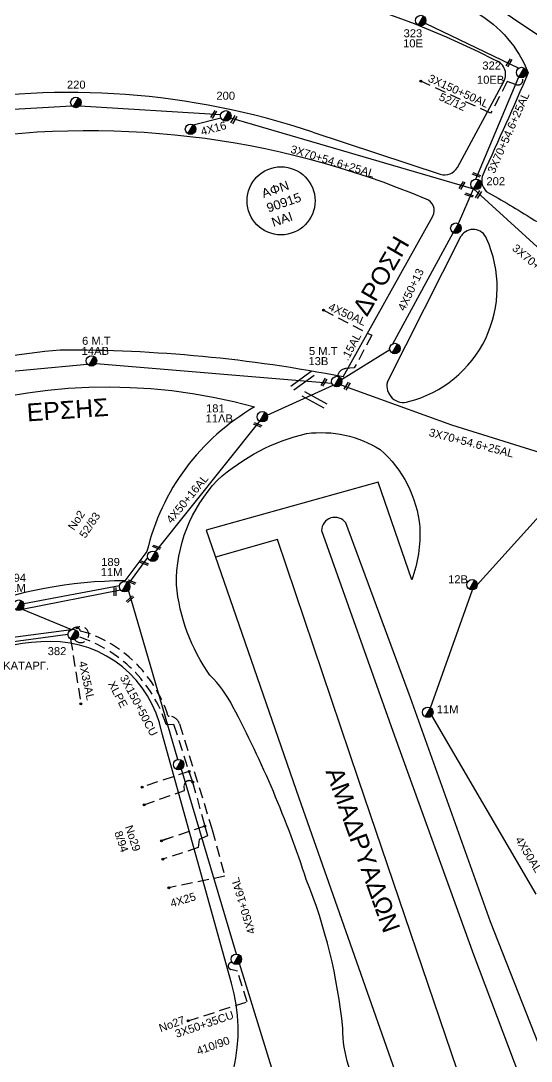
# Model space of a CAD drawing. Header units: millimetres. Extents: x 8791 to 11104, y 1833 to 2902.
# Drawn here: x 9499.1 to 9616.2, y 2414.3 to 2653.1 of the extents above; entities that cross this region are included whole.
import ezdxf
from ezdxf.enums import TextEntityAlignment as Align

# ---------------------------------------------------------------- set-up
doc = ezdxf.new("R2010")
doc.units = ezdxf.units.MM
doc.linetypes.add('DASHED', pattern=[19.05, 12.7, -6.35])
for name, color, linetype in [('Άγνωστα', 7, 'Continuous'), ('Γέφυρες Εναερίου Δικτύου', 7, 'Continuous'), ('Γυμνά εναέρια ΧΤ (3Φ)   3x50+35CU', 7, 'Continuous'), ('Γυμνά εναέρια ΧΤ (3Φ)   4x16AL', 7, 'Continuous'), ('Γυμνά εναέρια ΧΤ (3Φ)   4x35AL', 7, 'Continuous'), ('Γυμνά εναέρια ΧΤ (3Φ)   4x50AL', 7, 'Continuous'), ('Γυμνά εναέρια ΧΤ και ΦΟΠ (3Φ)   4x50+16AL', 7, 'Continuous'), ('Εναέρια παροχή ΧΤ 4x25', 7, 'SYN_LINE'), ('Επιγραφές - Σχήματα', 7, 'Continuous'), ('Καλώδια ΧΤ   3x150+50AL', 7, 'DASHED'), ('Καλώδια ΧΤ   3x150+50CU', 7, 'DASHED'), ('Καλώδια ΧΤ   3x150AL+50XLPE', 7, 'DASHED'), ('Καλώδια ΧΤ   4x50+13', 7, 'Continuous'), ('Μηχανική τομή', 7, 'Continuous'), ('Στύλος ΦΜ', 7, 'Continuous'), ('Στύλος ΦΜ @ 1', 7, 'Continuous'), ('Συνδέσεις', 7, 'Continuous'), ('Συνεστραμμένα ΧΤ   3x70+54.6+25AL', 7, 'SYN_LINE'), ('Τομή', 7, 'Continuous'), ('Υπόβαθρο ΔΕΗ', 7, 'Continuous'), ('Υπόγεια Καλώδια Δικτύου ΧΤ   .15', 7, 'DASHED')]:
    doc.layers.add(name, color=color, linetype=linetype)
doc.styles.add('ar', font='ARIAL.TTF')
doc.styles.get("Standard").update_dxf_attribs({"font": 'ARIAL.TTF'})
doc.linetypes.add('SYN_LINE', pattern='A,0.5,-0.0001,["/\\/\\/\\/",Standard,S=0.1,R=0,X=0,Y=-0.05],-0.25', length=0.7501)

# ---------------------------------------------------------------- blocks, each defined once
blk = doc.blocks.new('ΥΠΑΡΧΩΝ ΤΣΙΜΕΝΤΕΝΙΟΣ ΣΤΥΛΟΣ')
at = {"layer": 'Στύλος ΦΜ'}
blk.add_hatch(color=256, dxfattribs=at).paths.add_polyline_path([(-1.29, -2.28, 0.574793), (2.62, 0, 0.268822), (1.3, 2.27)])
blk.add_line((-1.29, -2.28), (1.3, 2.27), dxfattribs=at)
blk.add_circle((0, 0), 2.62, dxfattribs=at)
at = {"layer": 'Στύλος ΦΜ', "flags": 4}
for tag, p in [('ΑΡΙΘΜΟΣ', (-4.68, 8.05)), ('ΤΥΠΟΣ', (-4.91, 3.03))]:
    blk.add_attdef(tag, p, '', height=4, dxfattribs=at)
blk = doc.blocks.new('ΤΟΜΗ')
at = {"layer": 'Τομή', "ltscale": 40}
for p, q in [((-5.68, 0), (5.68, 0)), ((5.68, -2.33), (-5.68, -2.33))]:
    blk.add_line(p, q, dxfattribs=at)
blk = doc.blocks.new('ΜΗΧΑΝΙΚΗ ΤΟΜΗ')
at = {"layer": 'Μηχανική τομή', "ltscale": 40}
for p, q in [((-1.89, 0.78), (1.89, 0.78)), ((1.89, 0), (-1.89, 0))]:
    blk.add_line(p, q, dxfattribs=at)
blk = doc.blocks.new('_ΣΥΝΔΕΣΗ')
at = {"layer": 'Συνδέσεις', "linetype": 'SYN_LINE', "ltscale": 40}
blk.add_hatch(color=256, dxfattribs=at).paths.add_polyline_path([(0.5, -0.01, 1), (-0.5, -0.01, 1)])
at = {"layer": 'Συνδέσεις'}
blk.add_circle((0, -0.01), 0.5, dxfattribs=at)

msp = doc.modelspace()

# ---------------------------------------------------------------- linework, layer by layer
at = {"layer": 'Άγνωστα'}
msp.add_circle((9558.81, 2611.76), 7.81, dxfattribs=at)
at = {"layer": 'Γέφυρες Εναερίου Δικτύου', "color": 2, "linetype": 'DASHED', "ltscale": 0.2}
for points in [[(9537.67, 2480.77), (9526.87, 2477.16)], [(9541.3, 2468.19), (9531.25, 2464.83)], [(9541.3, 2468.19), (9531.32, 2464.84)]]:
    msp.add_lwpolyline(points, dxfattribs=at)
msp.add_lwpolyline([(9527.34, 2473.1), (9536.65, 2476.43), (9536.58, 2477.46, -0.691077), (9538.51, 2478.33, -0.873845)], format="xyb", dxfattribs=at)
at = {"layer": 'Γυμνά εναέρια ΧΤ (3Φ)   3x50+35CU', "color": 151, "linetype": 'DASHED', "ltscale": 0.2}
msp.add_lwpolyline([(9537.46, 2423.54), (9551.03, 2427.88), (9548.81, 2434.9), (9547.31, 2435.3, -0.900258), (9547.57, 2436.96, 0.024403)], format="xyb", dxfattribs=at)
at = {"layer": 'Γυμνά εναέρια ΧΤ (3Φ)   4x16AL', "color": 1, "ltscale": 20}
msp.add_lwpolyline([(9538.63, 2629.24), (9545, 2630.83)], dxfattribs=at)
at = {"layer": 'Γυμνά εναέρια ΧΤ (3Φ)   4x35AL', "color": 30, "linetype": 'DASHED', "ltscale": 0.2}
msp.add_lwpolyline([(9510.5, 2511.15), (9512.85, 2496.28)], dxfattribs=at)
at = {"layer": 'Γυμνά εναέρια ΧΤ (3Φ)   4x50AL', "color": 27, "linetype": 'DASHED', "ltscale": 0.2}
msp.add_lwpolyline([(9568.54, 2586.68), (9579.64, 2580.89)], dxfattribs=at)
at = {"layer": 'Γυμνά εναέρια ΧΤ (3Φ)   4x50AL', "color": 1}
for points in [[(9603.86, 2523.6), (9620.19, 2541.76)], [(9593.1, 2495.39), (9602.76, 2522.44)], [(9617.37, 2452.58), (9593.44, 2493.6)]]:
    msp.add_lwpolyline(points, dxfattribs=at)
at = {"layer": 'Γυμνά εναέρια ΧΤ και ΦΟΠ (3Φ)   4x50+16AL', "color": 30}
for points in [[(9555.66, 2562.58), (9570.77, 2569.41)], [(9529.97, 2531.21), (9553.92, 2561.15)], [(9523.89, 2523.89), (9528.22, 2529.85)]]:
    msp.add_lwpolyline(points, dxfattribs=at)
at = {"layer": 'Γυμνά εναέρια ΧΤ και ΦΟΠ (3Φ)   4x50+16AL', "color": 151}
for points in [[(9535.1, 2483.52), (9523.8, 2522.39)], [(9548.62, 2438.86), (9535.93, 2481.31)], [(9560.25, 2401.27), (9549.29, 2436.72)]]:
    msp.add_lwpolyline(points, dxfattribs=at)
at = {"layer": 'Εναέρια παροχή ΧΤ 4x25', "color": 2, "linetype": 'DASHED', "ltscale": 0.2}
msp.add_lwpolyline([(9545.93, 2456.72), (9533.02, 2454.07)], dxfattribs=at)
at = {"layer": 'Καλώδια ΧΤ   3x150+50AL', "color": 27, "ltscale": 0.2}
msp.add_lwpolyline([(9612.66, 2638.47), (9610.73, 2639.12), (9606.92, 2631.86), (9590.92, 2639.24)], dxfattribs=at)
msp.add_arc((9613.18, 2639.51), 1.15, 243.4825, 26.5798, dxfattribs=at)
at = {"layer": 'Καλώδια ΧΤ   3x150AL+50XLPE', "color": 2, "linetype": 'DASHED', "ltscale": 0.2}
for points in [[(9510.72, 2513.34), (9511.15, 2513.63, -0.493495), (9512.73, 2513.08), (9514.43, 2512.56, -0.231149), (9532.84, 2493.65, 0.447006), (9533.16, 2493.51, -0.297949), (9535.5, 2491.68), (9543.02, 2467.4), (9545.93, 2456.72)], [(9512.2, 2511.72, -0.243212), (9532.41, 2491.58), (9534.15, 2491.6), (9537.67, 2480.77), (9538.51, 2478.33), (9541.3, 2468.19), (9541.91, 2465.99), (9540.05, 2465.13), (9539.82, 2463.29), (9531.62, 2460.61)]]:
    msp.add_lwpolyline(points, format="xyb", dxfattribs=at)
at = {"layer": 'Καλώδια ΧΤ   3x150AL+50XLPE', "color": 7, "linetype": 'DASHED', "ltscale": 0.2}
msp.add_arc((9512.85, 2512.18), 1.82, 218.486, 118.5871, dxfattribs=at)
at = {"layer": 'Καλώδια ΧΤ   4x50+13', "color": 1}
for points in [[(9482.53, 2631.95), (9510.79, 2633.58)], [(9512.61, 2633.55), (9544.95, 2631.55)], [(9599.55, 2606.53), (9602.99, 2614.49)], [(9584.49, 2578.96), (9598.36, 2604.44)], [(9572.71, 2570.72), (9583.77, 2577.65)]]:
    msp.add_lwpolyline(points, dxfattribs=at)
at = {"layer": 'Καλώδια ΧΤ   4x50+13', "color": 27}
for points in [[(9488.08, 2571.81), (9514.33, 2574.28)], [(9516.35, 2574.45), (9570.45, 2569.93)]]:
    msp.add_lwpolyline(points, dxfattribs=at)
at = {"layer": 'Συνεστραμμένα ΧΤ   3x70+54.6+25AL', "color": 27, "ltscale": 20}
for points in [[(9591.91, 2652.53), (9613.42, 2642.25)], [(9603.56, 2616.74), (9613.38, 2640.2)], [(9602.99, 2614.49), (9641.62, 2579.33)]]:
    msp.add_lwpolyline(points, dxfattribs=at)
at = {"layer": 'Συνεστραμμένα ΧΤ   3x70+54.6+25AL', "color": 1, "ltscale": 20}
for points in [[(9547.22, 2630.78), (9602.99, 2614.49)], [(9572.52, 2569.52), (9597.97, 2560.37), (9631.56, 2549.88)]]:
    msp.add_lwpolyline(points, dxfattribs=at)
at = {"layer": 'Συνεστραμμένα ΧΤ   3x70+54.6+25AL', "color": 151, "ltscale": 20}
msp.add_lwpolyline([(9499.36, 2518.03), (9521.97, 2522.44)], dxfattribs=at)
at = {"layer": 'Συνεστραμμένα ΧΤ   3x70+54.6+25AL', "color": 30, "ltscale": 20}
msp.add_lwpolyline([(9499.73, 2519.3), (9521.74, 2523.46)], dxfattribs=at)
at = {"layer": 'Συνεστραμμένα ΧΤ   3x70+54.6+25AL', "color": 30, "ltscale": 15}
msp.add_lwpolyline([(9499.36, 2518.03), (9510.72, 2513.34)], dxfattribs=at)
at = {"layer": 'Συνεστραμμένα ΧΤ   3x70+54.6+25AL', "color": 2, "ltscale": 20}
msp.add_lwpolyline([(9483.74, 2509.83), (9510.72, 2513.34)], dxfattribs=at)
at = {"layer": 'Συνεστραμμένα ΧΤ   3x70+54.6+25AL', "color": 5, "ltscale": 15}
msp.add_lwpolyline([(9484.34, 2508.82), (9509.89, 2512.26)], dxfattribs=at)
at = {"layer": 'Υπόβαθρο ΔΕΗ'}
for p, q in [((9599.3, 2619.45), (9609.96, 2639.16)), ((9583.22, 2570.18), (9600.19, 2603.71))]:
    msp.add_line(p, q, dxfattribs=at)
for points in [[(9536.84, 2751), (9516.4, 2722.79, 0.501543), (9522.94, 2709.62, -0.06937), (9577.09, 2687.17, -0.028444), (9656.17, 2637.51, 0.240705), (9661.1, 2640.02, 0.238321), (9660.3, 2671.94, 0.052081), (9652.77, 2684.3, 0.059819), (9619.26, 2714.34, 0.055527), (9559.08, 2747.86, 0.016929), (9540.76, 2752.72, 0.23279), (9536.84, 2751, 2.638432)], [(9624.79, 2569.28), (9652.94, 2622.22, 0.240284), (9652.36, 2626.69), (9636.87, 2637.01), (9599.44, 2662.08, 0.026052), (9552.13, 2687.58, 0.030155), (9490.93, 2710.47, 0.003325), (9419.31, 2676.2, -0.001705), (9346.88, 2610.68, 1), (9351.32, 2606, 0.008744), (9387.96, 2636.88, -0.044165), (9457.16, 2666.42, -0.068774), (9499.1, 2673.95, -0.080219), (9556.18, 2670.57, -0.053266), (9603.68, 2654.97, -0.169949), (9615.54, 2641.14, -0.007821), (9605.18, 2617.89, 0.310652), (9605.92, 2613.94, -0.010079), (9616.65, 2607.54, 0.653392), (9620.84, 2609.45, 0.000552), (9636.87, 2637.01, -0.593573)], [(9593.51, 2359.06), (9578.11, 2405.4, -0.150095), (9572.98, 2421.84, 0.071125), (9564.61, 2455.96, 0.04305), (9547.78, 2495.59, 0.085983), (9542.49, 2502.87, -0.131863), (9534.8, 2523.61, -0.19517), (9544.23, 2547.63, -0.127673), (9564.69, 2558.35, -0.17403), (9581.6, 2554.65, -0.190679), (9590.66, 2536.9, -0.094546), (9588.85, 2524.74), (9581.08, 2547.21), (9541.6, 2536.14), (9562.88, 2474.71), (9589.82, 2398.1, 0.792528), (9601.89, 2404.43), (9576.61, 2478.91), (9557.97, 2534.02), (9543.75, 2529.93)], [(9593.51, 2359.06), (9647.19, 2332.27, 0.755839), (9651.87, 2335.51), (9645.67, 2353.95), (9629.91, 2387.72), (9606.88, 2446.24), (9588.55, 2497.7), (9573.68, 2537.81, 0.722545), (9568.09, 2536.07), (9584.84, 2488.97), (9603.03, 2438.77), (9616.47, 2403.06)]]:
    msp.add_lwpolyline(points, format="xyb", dxfattribs=at)
for points in [[(9566.13, 2627.52), (9595.34, 2617.88)], [(9573.04, 2571.33), (9593.64, 2608.27)], [(9528.03, 2531.24), (9522.92, 2524.54)], [(9547.47, 2432.16), (9531.47, 2489.7)]]:
    msp.add_lwpolyline(points, dxfattribs=at)
for centre, radius, start, end in [((9514.59, 2461.7), 204.83, 62.9548, 98.7498), ((9606.95, 2640.79), 3.42, 331.5892, 76.9136), ((9510.21, 2460.39), 176.24, 71.5002, 128.2975), ((9514.63, 2428.83), 199.01, 67.0925, 99.4912), ((9596.38, 2621.03), 3.32, 251.735, 331.5892), ((9591.28, 2609.58), 2.69, 330.8536, 72.344), ((9602.93, 2601.93), 3.27, 21.0815, 146.978), ((9581.4, 2591.85), 27.03, 284.3269, 24.5937), ((9519.49, 2431.47), 146.45, 94.4466, 116.7111), ((9509.78, 2249.39), 328.1, 78.8834, 90.2871), ((9586.92, 2569.29), 3.81, 166.4509, 287.9266), ((9519.01, 2441.35), 127.62, 74.6785, 143.0032), ((9578.71, 2519.31), 52.07, 119.9305, 166.7613), ((9523.34, 2422.79), 101.75, 90.2373, 131.8699), ((9507.45, 2451.78), 58.88, 91.6134, 124.656), ((9505.91, 2484.57), 26.07, 11.3547, 90.2737), ((9509.9, 2421.43), 39.07, 317.7193, 15.9423)]:
    msp.add_arc(centre, radius, start, end, dxfattribs=at)
at = {"layer": 'Υπόγεια Καλώδια Δικτύου ΧΤ   .15', "color": 27, "linetype": 'DASHED', "ltscale": 0.2}
msp.add_lwpolyline([(9579.64, 2580.89), (9575.63, 2573.39), (9573.63, 2573.24, 0.359769), (9571.78, 2571.47)], format="xyb", dxfattribs=at)

# ---------------------------------------------------------------- block references
at = {"layer": 'Μηχανική τομή'}
for p, xscale, yscale, zscale, rotation in [((9610.97, 2643.55), 0.5104822389464428, 0.5104822389464428, 0.5104822389464428, 238.8564489628371), ((9543.16, 2631.69), 0.5104822389464428, 0.5104822389464428, 0.5104822389464428, 238.8564489628371), ((9547.8, 2630.5), 0.5104822389464428, 0.5104822389464428, 0.5104822389464428, 238.8564489628371), ((9603.72, 2617.93), 0.5104822389464002, 0.5104822389464002, 0.5104822389464002, 159.5869687060389), ((9600.18, 2615.4), 0.5104822389464428, 0.5104822389464428, 0.5104822389464428, 238.8564489628371), ((9602.06, 2613.28), 0.5104822389464002, 0.5104822389464002, 0.5104822389464002, 159.5869687060389), ((9603.97, 2613.31), 0.5104822389464428, 0.5104822389464428, 0.5104822389464428, 238.8564489628371), ((9568.49, 2570.23), 0.5104822389464428, 0.5104822389464428, 0.5104822389464428, 238.8564489628371), ((9573.82, 2569.33), 0.5104822389464428, 0.5104822389464428, 0.5104822389464428, 238.8564489628371), ((9553.51, 2560.53), 0.5104822389464002, 0.5104822389464002, 0.5104822389464002, 159.5869687060389), ((9530.32, 2532.41), 0.5104822389464002, 0.5104822389464002, 0.5104822389464002, 159.5869687060389), ((9527.51, 2528.79), 0.5104822389464002, 0.5104822389464002, 0.5104822389464002, 159.5869687060389), ((9524.58, 2524.43), 0.5104822389464002, 0.5104822389464002, 0.5104822389464002, 159.5869687060389), ((9520.49, 2522.04), 0.5104822389464826, 0.5104822389464826, 0.5104822389464826, 271.6329805993134), ((9524, 2520.47), 0.5104822389463539, 0.5104822389463539, 0.5104822389463539, 222.4876778036971)]:
    msp.add_blockref('ΜΗΧΑΝΙΚΗ ΤΟΜΗ', p, dxfattribs=dict(at, xscale=xscale, yscale=yscale, zscale=zscale, rotation=rotation))
at = {"layer": 'Στύλος ΦΜ @ 1', "ltscale": 40}
ref = msp.add_blockref('ΥΠΑΡΧΩΝ ΤΣΙΜΕΝΤΕΝΙΟΣ ΣΤΥΛΟΣ', (9590.88, 2653.15), dxfattribs=dict(at, xscale=0.4594340150515993, yscale=0.4594340150515993, zscale=0.4594340150515993))
ref.add_attrib('ΤΥΠΟΣ', '10E', (9586.83, 2647), dxfattribs={"layer": 'Στύλος ΦΜ', "height": 1.838, "flags": 4})
ref.add_attrib('ΑΡΙΘΜΟΣ', '323', (9586.94, 2649.31), dxfattribs={"layer": 'Στύλος ΦΜ', "height": 1.838, "flags": 4})
ref = msp.add_blockref('ΥΠΑΡΧΩΝ ΤΣΙΜΕΝΤΕΝΙΟΣ ΣΤΥΛΟΣ', (9614.03, 2641.21), dxfattribs=dict(at, xscale=0.4594340150515993, yscale=0.4594340150515993, zscale=0.4594340150515993))
ref.add_attrib('ΤΥΠΟΣ', '10EB', (9603.78, 2638.64), dxfattribs={"layer": 'Στύλος ΦΜ', "height": 1.838, "flags": 4})
ref.add_attrib('ΑΡΙΘΜΟΣ', '322', (9605.03, 2641.9), dxfattribs={"layer": 'Στύλος ΦΜ', "height": 1.838, "flags": 4})
ref = msp.add_blockref('ΥΠΑΡΧΩΝ ΤΣΙΜΕΝΤΕΝΙΟΣ ΣΤΥΛΟΣ', (9511.71, 2634.35), dxfattribs=dict(at, xscale=0.4594340150515993, yscale=0.4594340150515993, zscale=0.4594340150515993))
ref.add_attrib('ΤΥΠΟΣ', '220', (9509.66, 2637.52), dxfattribs={"layer": 'Στύλος ΦΜ', "height": 1.838, "flags": 4})
ref = msp.add_blockref('ΥΠΑΡΧΩΝ ΤΣΙΜΕΝΤΕΝΙΟΣ ΣΤΥΛΟΣ', (9546.12, 2631.27), dxfattribs=dict(at, xscale=0.4594340150515993, yscale=0.4594340150515993, zscale=0.4594340150515993))
ref.add_attrib('ΑΡΙΘΜΟΣ', '200', (9543.97, 2634.97), dxfattribs={"layer": 'Στύλος ΦΜ', "height": 1.838, "flags": 4})
at = {"layer": 'Στύλος ΦΜ @ 1', "ltscale": 40, "xscale": 0.4594340150515993, "yscale": 0.4594340150515993, "zscale": 0.4594340150515993}
for p in [(9538.03, 2628.19), (9598.95, 2605.48), (9584.95, 2577.85), (9529.37, 2530.17), (9535.31, 2482.34), (9548.54, 2437.66)]:
    msp.add_blockref('ΥΠΑΡΧΩΝ ΤΣΙΜΕΝΤΕΝΙΟΣ ΣΤΥΛΟΣ', p, dxfattribs=at)
at = {"layer": 'Στύλος ΦΜ @ 1', "ltscale": 40}
ref = msp.add_blockref('ΥΠΑΡΧΩΝ ΤΣΙΜΕΝΤΕΝΙΟΣ ΣΤΥΛΟΣ', (9603.58, 2615.54), dxfattribs=dict(at, xscale=0.4594340150515993, yscale=0.4594340150515993, zscale=0.4594340150515993))
ref.add_attrib('ΤΥΠΟΣ', '202', (9605.96, 2615.35), dxfattribs={"layer": 'Στύλος ΦΜ', "height": 1.838, "flags": 4})
at = {"layer": 'Στύλος ΦΜ @ 1', "ltscale": 40, "xscale": 0.4594340150515993, "yscale": 0.4594340150515993, "zscale": 0.4594340150515993}
msp.add_blockref('ΥΠΑΡΧΩΝ ΤΣΙΜΕΝΤΕΝΙΟΣ ΣΤΥΛΟΣ', (9515.29, 2575.01), dxfattribs=at).add_auto_attribs({'ΤΥΠΟΣ': '14AB', 'ΑΡΙΘΜΟΣ': '6 M.T'})
at = {"layer": 'Στύλος ΦΜ @ 1', "ltscale": 40}
ref = msp.add_blockref('ΥΠΑΡΧΩΝ ΤΣΙΜΕΝΤΕΝΙΟΣ ΣΤΥΛΟΣ', (9571.6, 2570.28), dxfattribs=dict(at, xscale=0.4594340150515993, yscale=0.4594340150515993, zscale=0.4594340150515993))
ref.add_attrib('ΤΥΠΟΣ', '13B', (9565.1, 2574.05), dxfattribs={"layer": 'Στύλος ΦΜ', "height": 1.838, "flags": 4})
ref.add_attrib('ΑΡΙΘΜΟΣ', '5 M.T', (9565.21, 2576.36), dxfattribs={"layer": 'Στύλος ΦΜ', "height": 1.838, "flags": 4})
ref = msp.add_blockref('ΥΠΑΡΧΩΝ ΤΣΙΜΕΝΤΕΝΙΟΣ ΣΤΥΛΟΣ', (9554.52, 2562.2), dxfattribs=dict(at, xscale=0.4594340150515993, yscale=0.4594340150515993, zscale=0.4594340150515993))
ref.add_attrib('ΤΥΠΟΣ', '11ΛB', (9541.49, 2560.89), dxfattribs={"layer": 'Στύλος ΦΜ', "height": 1.838, "flags": 4})
ref.add_attrib('ΑΡΙΘΜΟΣ', '181', (9541.59, 2563.2), dxfattribs={"layer": 'Στύλος ΦΜ', "height": 1.838, "flags": 4})
ref = msp.add_blockref('ΥΠΑΡΧΩΝ ΤΣΙΜΕΝΤΕΝΙΟΣ ΣΤΥΛΟΣ', (9522.91, 2523.2), dxfattribs=dict(at, xscale=0.4594340150515993, yscale=0.4594340150515993, zscale=0.4594340150515993))
ref.add_attrib('ΤΥΠΟΣ', '11M', (9517.41, 2525.63), dxfattribs={"layer": 'Στύλος ΦΜ', "height": 1.838, "flags": 4})
ref.add_attrib('ΑΡΙΘΜΟΣ', '189', (9517.52, 2527.94), dxfattribs={"layer": 'Στύλος ΦΜ', "height": 1.838, "flags": 4})
ref = msp.add_blockref('ΥΠΑΡΧΩΝ ΤΣΙΜΕΝΤΕΝΙΟΣ ΣΤΥΛΟΣ', (9498.58, 2518.94), dxfattribs=dict(at, xscale=0.4594340150515993, yscale=0.4594340150515993, zscale=0.4594340150515993))
ref.add_attrib('ΤΥΠΟΣ', '11M', (9495.22, 2521.99), dxfattribs={"layer": 'Στύλος ΦΜ', "height": 1.838, "flags": 4})
ref.add_attrib('ΑΡΙΘΜΟΣ', '194', (9495.98, 2524.32), dxfattribs={"layer": 'Στύλος ΦΜ', "height": 1.838, "flags": 4})
ref = msp.add_blockref('ΥΠΑΡΧΩΝ ΤΣΙΜΕΝΤΕΝΙΟΣ ΣΤΥΛΟΣ', (9602.66, 2523.63), dxfattribs=dict(at, xscale=0.4594340150515993, yscale=0.4594340150515993, zscale=0.4594340150515993))
ref.add_attrib('ΤΥΠΟΣ', '12B', (9597.16, 2523.97), dxfattribs={"layer": 'Στύλος ΦΜ', "height": 1.838, "flags": 4})
ref = msp.add_blockref('ΥΠΑΡΧΩΝ ΤΣΙΜΕΝΤΕΝΙΟΣ ΣΤΥΛΟΣ', (9511.09, 2512.2), dxfattribs=dict(at, xscale=0.4594340150515993, yscale=0.4594340150515993, zscale=0.4594340150515993))
ref.add_attrib('ΤΥΠΟΣ', '382', (9505.24, 2507.48), dxfattribs={"layer": 'Στύλος ΦΜ', "height": 1.838, "flags": 4})
ref = msp.add_blockref('ΥΠΑΡΧΩΝ ΤΣΙΜΕΝΤΕΝΙΟΣ ΣΤΥΛΟΣ', (9592.5, 2494.35), dxfattribs=dict(at, xscale=0.4594340150515993, yscale=0.4594340150515993, zscale=0.4594340150515993))
ref.add_attrib('ΤΥΠΟΣ', '11M', (9594.55, 2494.11), dxfattribs={"layer": 'Στύλος ΦΜ', "height": 1.838, "flags": 4})
at = {"layer": 'Συνδέσεις', "xscale": 0.4594340150518314, "yscale": 0.4594340150518314, "zscale": 0.4594340150518314}
for p in [(9590.92, 2639.25), (9568.54, 2586.69), (9511.98, 2513.78), (9512.85, 2496.28), (9537.71, 2480.78), (9526.91, 2477.17), (9538.54, 2478.34), (9527.38, 2473.11), (9541.34, 2468.2), (9531.36, 2464.85), (9531.65, 2460.62), (9533.05, 2454.08), (9537.46, 2423.55)]:
    msp.add_blockref('_ΣΥΝΔΕΣΗ', p, dxfattribs=at)
at = {"layer": 'Τομή'}
for p, xscale, yscale, zscale, rotation in [((9563.37, 2570.94), 0.5104822389463638, 0.5104822389463638, 0.5104822389463638, 35.995941955055), ((9566.17, 2565.54), 0.5104822389465079, 0.5104822389465079, 0.5104822389465079, 151.2397635447606)]:
    msp.add_blockref('ΤΟΜΗ', p, dxfattribs=dict(at, xscale=xscale, yscale=yscale, zscale=zscale, rotation=rotation))

# ---------------------------------------------------------------- texts
at = {"layer": 'Γυμνά εναέρια ΧΤ (3Φ)   3x50+35CU', "ltscale": 20}
msp.add_text('3X50+35CU', height=1.838, rotation=18.8009, dxfattribs=at).set_placement((9541.2, 2422.74), align=Align.MIDDLE)
at = {"layer": 'Γυμνά εναέρια ΧΤ (3Φ)   4x16AL', "ltscale": 20, "insert": (9540.17, 2628.5), "char_height": 1.838, "width": 8.3742, "attachment_point": 1, "rotation": 15.2528, "style": 'ar'}
msp.add_mtext('4Χ16', dxfattribs=at)
at = {"layer": 'Γυμνά εναέρια ΧΤ (3Φ)   4x35AL', "ltscale": 20}
msp.add_text('4X35AL', height=1.838, rotation=282.0527, dxfattribs=at).set_placement((9514.2, 2501.62), align=Align.MIDDLE)
at = {"layer": 'Γυμνά εναέρια ΧΤ (3Φ)   4x50AL', "ltscale": 20}
for rotation, p in [(335.6776, (9574.04, 2585.74)), (301.4517, (9615.66, 2461.71))]:
    msp.add_text('4X50AL', height=1.838, rotation=rotation, dxfattribs=at).set_placement(p, align=Align.MIDDLE)
at = {"layer": 'Γυμνά εναέρια ΧΤ και ΦΟΠ (3Φ)   4x50+16AL', "ltscale": 20}
for rotation, p in [(50.4394, (9537.27, 2543.35)), (106.8427, (9550.14, 2449.93))]:
    msp.add_text('4X50+16AL', height=1.838, rotation=rotation, dxfattribs=at).set_placement(p, align=Align.MIDDLE)
at = {"layer": 'Εναέρια παροχή ΧΤ 4x25', "ltscale": 20}
msp.add_text('4X25', height=1.838, rotation=16.8179, dxfattribs=at).set_placement((9536.3, 2451.3), align=Align.MIDDLE)
at = {"layer": 'Επιγραφές - Σχήματα', "insert": (9554.1, 2614.36), "char_height": 2.103, "width": 110.5776, "attachment_point": 1, "rotation": 18.9876}
msp.add_mtext('ΑΦΝ\\P90915\\PΝΑΙ', dxfattribs=at)
at = {"layer": 'Επιγραφές - Σχήματα', "ltscale": 20, "width": 19.788, "attachment_point": 1, "style": 'ar'}
for s, insert, char_height, rotation in [('ΔΡΟΣΗ', (9575.01, 2587.06), 4.084, 59.8643), ('ΕΡΣΗΣ', (9500.3, 2565.19), 4.084, 3.9524), ('Νο2', (9509.76, 2536.99), 1.838, 56.277), ('52/83', (9512.34, 2535.16), 1.838, 56.277), ('ΑΜΑΔΡΥΑΔΩΝ', (9572.83, 2482.19), 4.084, 289.7383), ('8/94', (9522.25, 2467.34), 1.838, 288.5892), ('Νο29', (9524.69, 2468.65), 1.838, 288.5892), ('Νο27', (9530.55, 2422.64), 1.838, 19.631), ('410/90', (9539.2, 2417.39), 1.838, 19.631)]:
    msp.add_mtext(s, dxfattribs=dict(at, insert=insert, char_height=char_height, rotation=rotation))
at = {"layer": 'Επιγραφές - Σχήματα', "ltscale": 20, "insert": (9495.02, 2505.98), "char_height": 1.838, "width": 20.6132, "attachment_point": 1, "style": 'ar'}
msp.add_mtext('ΚΑΤΑΡΓ.', dxfattribs=at)
at = {"layer": 'Καλώδια ΧΤ   3x150+50AL', "ltscale": 0.2}
for s, p in [('3X150+50AL', (9599.55, 2636.98)), ('52/12', (9598.2, 2634.52))]:
    msp.add_text(s, height=1.838, rotation=335.5863, dxfattribs=at).set_placement(p, align=Align.MIDDLE)
at = {"layer": 'Καλώδια ΧΤ   3x150+50CU', "ltscale": 20, "insert": (9523.36, 2503.22), "char_height": 1.838, "width": 18.6321, "attachment_point": 1, "rotation": 297.7033, "style": 'ar'}
msp.add_mtext('3Χ150+50CU\\PXLPE', dxfattribs=at)
at = {"layer": 'Καλώδια ΧΤ   4x50+13', "ltscale": 20}
msp.add_text('4X50+13', height=1.838, rotation=64.1759, dxfattribs=at).set_placement((9588.58, 2591.39), align=Align.MIDDLE)
at = {"layer": 'Συνεστραμμένα ΧΤ   3x70+54.6+25AL', "ltscale": 20}
for rotation, p in [(66.1214, (9611.02, 2627.41)), (343.1666, (9570.66, 2620.83)), (319.8188, (9619.92, 2594.87)), (345.5417, (9602.52, 2556.2))]:
    msp.add_text('3X70+54.6+25AL', height=1.8377, rotation=rotation, dxfattribs=at).set_placement(p, align=Align.MIDDLE)
at = {"layer": 'Υπόγεια Καλώδια Δικτύου ΧΤ   .15', "ltscale": 20, "insert": (9572.54, 2575.76), "char_height": 1.838, "width": 2.7376, "attachment_point": 1, "rotation": 62.0291, "style": 'ar'}
msp.add_mtext('.15AL', dxfattribs=at)

doc.saveas('drawing.dxf')
